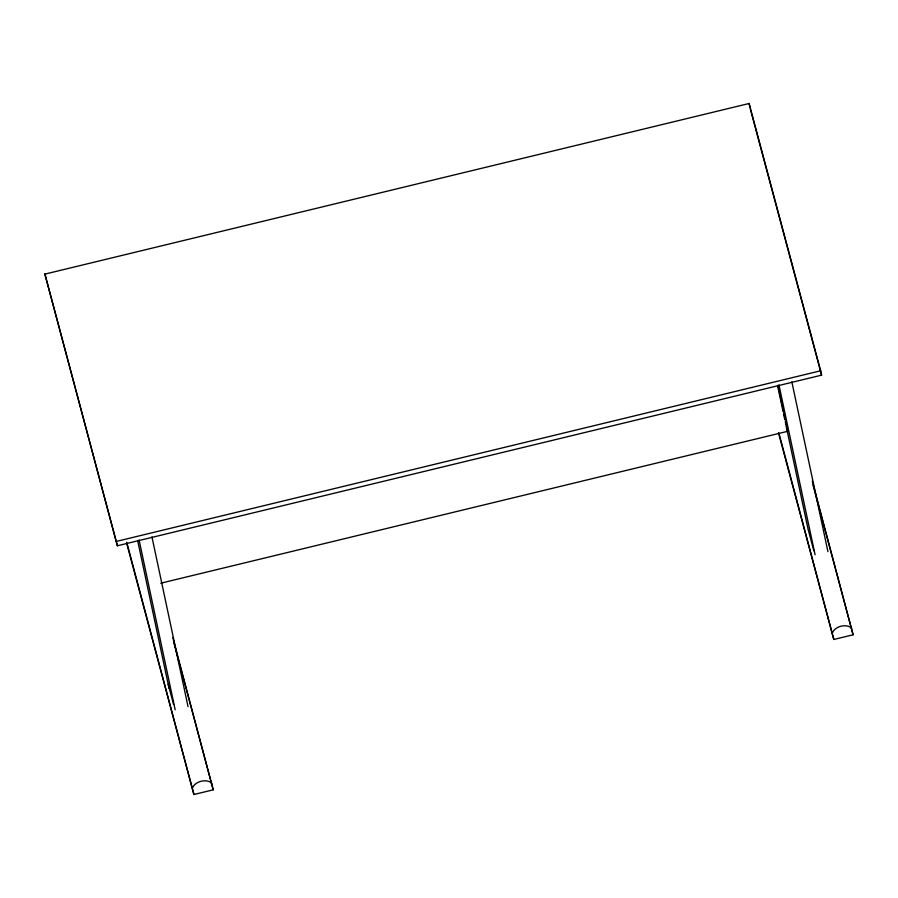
<?xml version="1.0" encoding="UTF-8"?>
<svg xmlns="http://www.w3.org/2000/svg" width="898" height="898" viewBox="0 0 898 898"><rect width="100%" height="100%" fill="white"/><g stroke="black" fill="none" stroke-linecap="round" stroke-linejoin="round"><path stroke-width="1.35" d="M44.9 274.115L749.1 103.495L820.649 370.773L821.58 375.151L117.38 545.771L44.9 274.115L117.38 545.771M116.448 541.393L820.649 370.773M160.764 583.206L787.782 431.287L778.038 385.433M126.708 543.436L193.923 794.505L213.219 789.825L172.786 637.468M778.521 432.937L833.804 639.466L853.1 634.796L812.308 481.081M750.391 109.23L821.58 375.151M812.982 484.954L853.1 634.796M785.256 421.869L787.782 431.287M813.846 550.766L808.088 529.236L786.255 426.516M778.925 433.117L833.804 639.466M173.83 642.699L213.219 789.825M168.195 684.276L173.606 704.459M126.753 542.257L193.923 794.505M749.1 103.495L750.032 107.883M791.834 381.818L827.934 551.641M778.97 384.928L815.07 554.762M777.522 385.433L783.045 411.452M783.539 413.776L784.684 419.164M151.942 536.858L188.041 706.681M139.089 539.967L175.177 709.79M137.63 540.473L169.071 688.373M192.52 787.928A10.754 7.274 -15 0 1 201.242 781.215A10.754 7.274 -15 0 1 211.816 783.258M832.412 632.888A10.754 7.274 -15 0 1 841.123 626.175A10.754 7.274 -15 0 1 851.708 628.218"/></g></svg>
